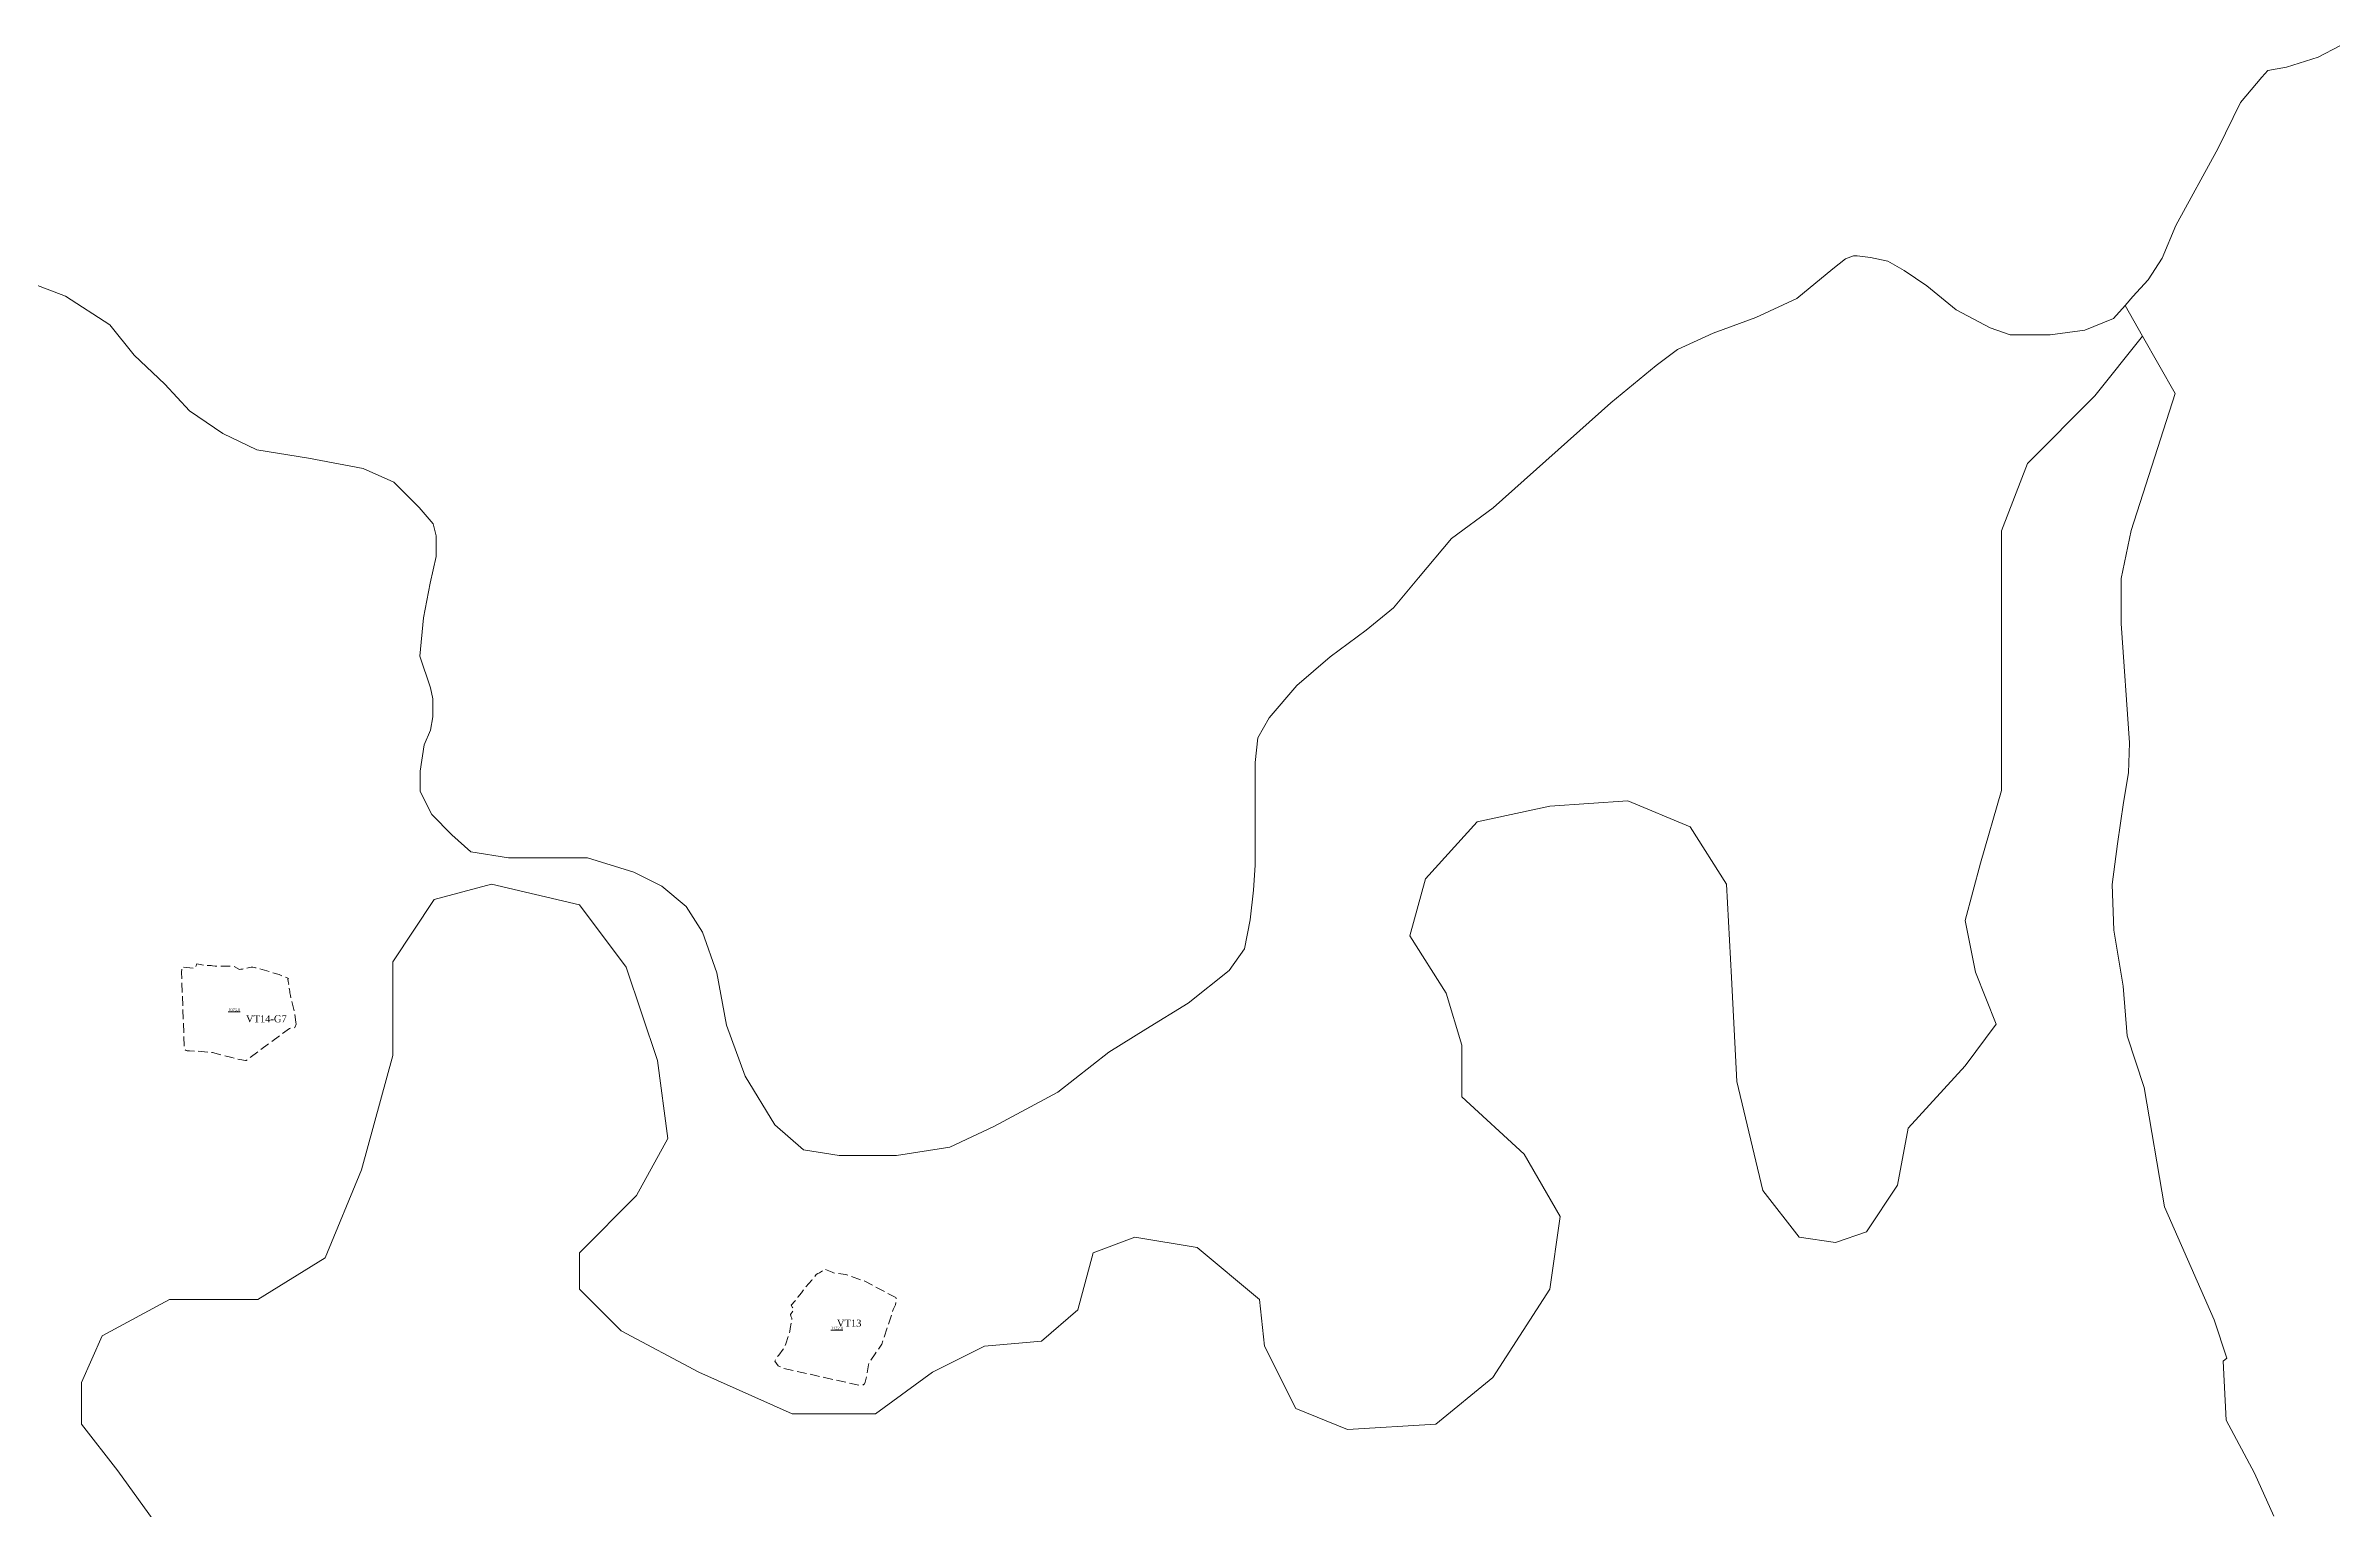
# Model space of a CAD drawing. Header units: metres. Extents: x 543340 to 549474, y 1840490 to 1845220.
# Drawn here: x 543807 to 544606, y 1844388 to 1844899 of the extents above; entities that cross this region are included whole.
import ezdxf
from ezdxf.enums import TextEntityAlignment as Align

# ---------------------------------------------------------------- set-up
doc = ezdxf.new("R2010")
doc.units = ezdxf.units.M
doc.header["$MEASUREMENT"] = 0
doc.linetypes.add('DGN Style 3', pattern=[4.697227, 3.355162, -1.342065])
for name, color, linetype, lineweight in [('Level 10', 7, 'Continuous', 0), ('Level 28', 7, 'Continuous', 0), ('Level 30', 7, 'Continuous', 0), ('Level 5', 7, 'Continuous', 0)]:
    doc.layers.add(name, color=color, linetype=linetype, lineweight=lineweight)
doc.styles.add('Style-Times New Roman', font='times.ttf')

msp = doc.modelspace()

# ---------------------------------------------------------------- linework, layer by layer
at = {"layer": 'Level 10', "color": 7, "lineweight": 0}
msp.add_line((544532.74, 1844807.96), (544538.83, 1844797.22), dxfattribs=at)
at = {"layer": 'Level 10', "color": 7, "lineweight": 0, "flags": 128}
for points in [[(544532.74, 1844807.96), (544535.49, 1844811.07), (544540.84, 1844816.82), (544545.74, 1844824.41), (544550.43, 1844835.77), (544565.29, 1844862.84), (544573.04, 1844878.73), (544580.47, 1844887.56), (544582.61, 1844889.93), (544589.12, 1844891.11), (544600.13, 1844894.49), (544607.72, 1844898.52)], [(544532.74, 1844807.96), (544528.7, 1844803.36), (544518.69, 1844799.36), (544506.63, 1844797.64), (544492.65, 1844797.64), (544485.65, 1844800.14), (544473.85, 1844806.45), (544463.59, 1844814.76), (544455.65, 1844820.17), (544449.94, 1844823.34), (544443.92, 1844824.61), (544439.26, 1844825.28), (544438, 1844825.28), (544435.21, 1844824.21), (544430.74, 1844820.68), (544418.26, 1844810.35), (544403.93, 1844803.78), (544389.01, 1844798.25), (544376.64, 1844792.57), (544369.09, 1844787.04), (544353.32, 1844773.98), (544312.3, 1844737.36), (544297.78, 1844726.61), (544286.17, 1844712.87), (544277.46, 1844702.42), (544267.97, 1844694.7), (544255.35, 1844685.37), (544243.79, 1844675.37), (544234.08, 1844664.13), (544230.16, 1844657.16), (544229.25, 1844648.45), (544229.25, 1844612.65), (544228.66, 1844603.98), (544227.51, 1844593.58), (544225.51, 1844583.54), (544220.21, 1844575.97), (544205.83, 1844564.58), (544191.13, 1844555.53), (544178.2, 1844547.44), (544160.34, 1844533.48), (544138.09, 1844521.48), (544122.65, 1844514.36), (544104.03, 1844511.35), (544084.1, 1844511.35), (544071.66, 1844513.43), (544061.59, 1844522.06), (544051.27, 1844539.08), (544044.75, 1844556.87), (544041.43, 1844575.14), (544036.36, 1844589.35), (544030.73, 1844598.27), (544022.26, 1844605.33), (544012.44, 1844610.25), (543996.32, 1844615.29), (543968.66, 1844615.29), (543955.6, 1844617.36), (543948.95, 1844623.28), (543941.92, 1844630.31), (543937.91, 1844638.33), (543937.91, 1844645.44), (543939.22, 1844654.64), (543941.48, 1844659.75), (543942.33, 1844664.38), (543942.33, 1844670.72), (543941.47, 1844674.6), (543937.8, 1844685.61), (543939.06, 1844699.01), (543941.35, 1844711.05), (543943.42, 1844720.36), (543943.42, 1844727.57), (543942.36, 1844731.79), (543937.53, 1844737.51), (543928.73, 1844746.31), (543917.95, 1844751.01), (543898.92, 1844754.71), (543880.92, 1844757.62), (543869.02, 1844763.25), (543857.44, 1844771.19), (543848.77, 1844780.44), (543838.08, 1844790.58), (543829.65, 1844801.12), (543814.09, 1844811.17), (543800.37, 1844816.45)], [(544538.83, 1844797.22), (544522.2, 1844776.41), (544498.66, 1844752.86), (544489.61, 1844729.3), (544489.61, 1844638.72), (544482.36, 1844613.35), (544476.93, 1844593.42), (544480.55, 1844575.31), (544487.8, 1844557.19), (544476.93, 1844542.7), (544457.02, 1844520.95), (544453.39, 1844501.03), (544442.53, 1844484.72), (544431.67, 1844481.1), (544418.99, 1844482.91), (544406.32, 1844499.21), (544397.27, 1844537.26), (544395.45, 1844573.49), (544393.64, 1844606.11), (544380.97, 1844626.04), (544359.24, 1844635.09), (544332.08, 1844633.28), (544306.73, 1844627.85), (544288.63, 1844607.92), (544283.2, 1844587.99), (544295.87, 1844568.06), (544301.3, 1844549.94), (544301.3, 1844531.82), (544323.03, 1844511.9), (544335.7, 1844490.15), (544332.08, 1844464.79), (544312.17, 1844433.99), (544292.25, 1844417.69), (544261.47, 1844415.87), (544243.36, 1844423.12), (544232.5, 1844444.86), (544230.69, 1844461.17), (544208.96, 1844479.28), (544187.23, 1844482.91), (544172.75, 1844477.47), (544167.32, 1844457.54), (544154.64, 1844446.67), (544134.73, 1844444.86), (544116.62, 1844435.8), (544096.7, 1844421.31), (544067.73, 1844421.31), (544035.14, 1844435.8), (544007.98, 1844450.3), (543993.5, 1844464.79), (543993.5, 1844477.47), (544013.41, 1844497.4), (544024.28, 1844517.33), (544020.66, 1844544.51), (544009.79, 1844577.12), (543993.5, 1844598.86), (543962.72, 1844606.11), (543942.8, 1844600.67), (543928.32, 1844578.93), (543928.32, 1844546.32), (543917.45, 1844506.46), (543904.78, 1844475.66), (543881.24, 1844461.17), (543850.46, 1844461.17), (543826.92, 1844448.48), (543819.68, 1844432.18), (543819.68, 1844417.69), (543832.35, 1844401.38), (543846.84, 1844381.45)], [(544584.64, 1844385.58), (544577.95, 1844400.63), (544568.01, 1844419.11), (544566.95, 1844439.63), (544568.22, 1844440.74), (544563.78, 1844454.12), (544546.47, 1844493.49), (544539.41, 1844535.08), (544533.5, 1844553.14), (544532.04, 1844570.53), (544528.84, 1844590.03), (544528.3, 1844605.99), (544530.06, 1844620.1), (544532.25, 1844634.54), (544533.92, 1844644.92), (544534.25, 1844655.34), (544531.38, 1844697), (544531.35, 1844712.73), (544534.83, 1844729.4), (544550.2, 1844777.17), (544538.83, 1844797.22)]]:
    msp.add_lwpolyline(points, dxfattribs=at)
at = {"layer": 'Level 30', "color": 5, "linetype": 'DGN Style 3', "lineweight": 13, "flags": 128}
for points in [[(543894.58, 1844557.24), (543894.46, 1844557.87), (543894.02, 1844561.34), (543893.92, 1844561.83), (543893.04, 1844565.24), (543892.64, 1844567.21), (543892.41, 1844568.19), (543892.38, 1844568.69), (543892.33, 1844569.18), (543892.16, 1844570.17), (543892.12, 1844570.16), (543892.08, 1844570.66), (543892.05, 1844570.66), (543891.98, 1844571.15), (543892, 1844571.16), (543891.84, 1844572.15), (543891.75, 1844572.87), (543891.91, 1844573.19), (543891.29, 1844573.45), (543890.16, 1844573.89), (543888.72, 1844574.51), (543880.44, 1844576.92), (543879.95, 1844577.01), (543879.45, 1844577.09), (543878.95, 1844577.11), (543875.86, 1844576.43), (543875.35, 1844576.38), (543874.84, 1844576.34), (543872.94, 1844577.33), (543870.95, 1844577.51), (543866.91, 1844577.4), (543866.41, 1844577.43), (543865.42, 1844577.62), (543864.92, 1844577.64), (543863.42, 1844577.66), (543862.92, 1844577.69), (543859.96, 1844578.25), (543859.28, 1844576.68), (543854.81, 1844577.19), (543854.6, 1844575.34), (543855.57, 1844549.26), (543855.64, 1844548.53), (543856.18, 1844548.03), (543856.57, 1844547.95), (543857.44, 1844547.92), (543860.43, 1844547.75), (543865.43, 1844547.33), (543868.34, 1844546.55), (543872.19, 1844545.6), (543874.92, 1844544.89), (543876.89, 1844544.52), (543877.21, 1844544.55), (543892.31, 1844555.75), (543894.14, 1844556.01), (543894.27, 1844556.33), (543894.58, 1844557.24)], [(544103.92, 1844461.67), (544103.9, 1844461.82), (544092.04, 1844468.09), (544091.48, 1844468.08), (544086.74, 1844469.78), (544086.23, 1844469.89), (544082.56, 1844470.37), (544082.06, 1844470.49), (544081.58, 1844470.66), (544079.27, 1844471.7), (544079.23, 1844471.73), (544078.88, 1844471.59), (544078.44, 1844471.32), (544077.94, 1844470.91), (544077.27, 1844470.47), (544076.64, 1844470.21), (544076.1, 1844469.92), (544074.82, 1844468.32), (544074.49, 1844467.93), (544073.44, 1844466.77), (544072.12, 1844465.19), (544071.82, 1844464.78), (544070.97, 1844463.52), (544069.65, 1844461.94), (544068.7, 1844460.74), (544067.33, 1844459.18), (544067.8, 1844458.4), (544068.33, 1844457.58), (544067.04, 1844455.98), (544067.26, 1844455.32), (544067.53, 1844454.63), (544067.62, 1844454.03), (544067.37, 1844453.04), (544066.98, 1844451), (544066.84, 1844449.96), (544065.42, 1844445.65), (544064.84, 1844444.26), (544064.57, 1844443.84), (544063.05, 1844441.8), (544062.41, 1844441), (544062.13, 1844440.58), (544061.67, 1844439.69), (544062.17, 1844438.89), (544062.82, 1844438.02), (544064.49, 1844437.2), (544091.22, 1844431.22), (544091.95, 1844431.17), (544092.5, 1844431.38), (544092.93, 1844431.8), (544093.18, 1844432.35), (544093.72, 1844434.69), (544094.37, 1844438.33), (544094.55, 1844439.17), (544095.08, 1844439.91), (544096.69, 1844442.24), (544097.25, 1844443.11), (544098.95, 1844445.58), (544102.94, 1844457.68), (544103.78, 1844459.35), (544103.9, 1844460.51), (544103.92, 1844461.67)]]:
    msp.add_lwpolyline(points, dxfattribs=at)

# ---------------------------------------------------------------- texts
at = {"layer": 'Level 28', "color": 1, "lineweight": 0, "style": 'Style-Times New Roman'}
for s, p in [('VT14-G7', (543877.1, 1844557.88)), ('VT13', (544083.3, 1844451.72))]:
    msp.add_text(s, height=2.422, dxfattribs=at).set_placement(p)
at = {"layer": 'Level 5', "color": 5, "linetype": 'Continuous', "lineweight": 0, "style": 'Style-Times New Roman'}
for s, p in [('%%u1075,0%%U', (543873.03, 1844562.26)), ('%%u1122,0%%U', (544083.29, 1844451.21))]:
    msp.add_text(s, height=1, dxfattribs=at).set_placement(p, align=Align.MIDDLE_CENTER)

doc.saveas('drawing.dxf')
